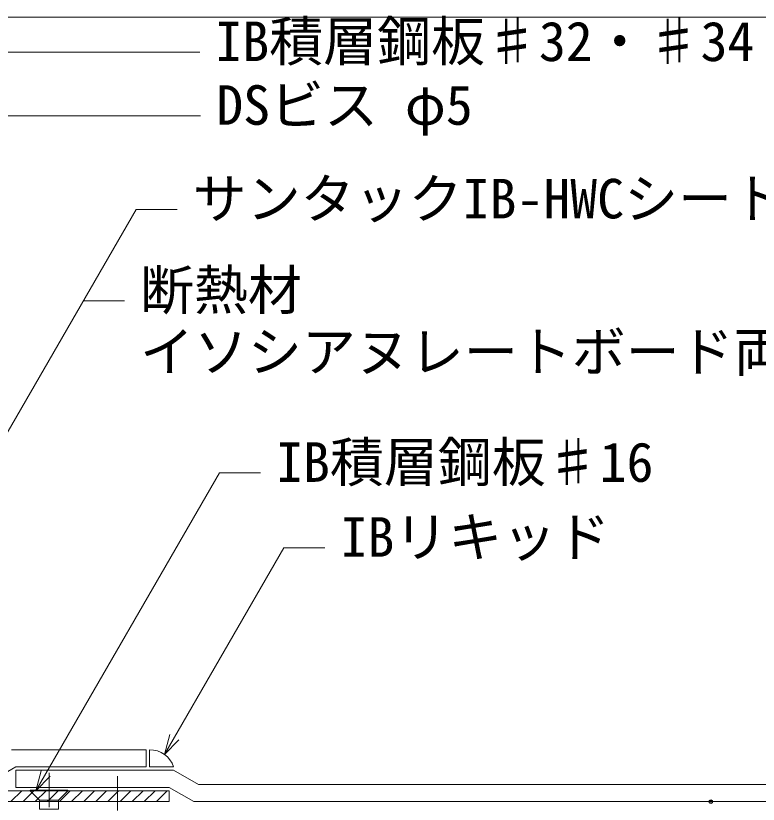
# Model space of a CAD drawing. Units: millimetres, scale not verified. Extents: x -840 to 840, y -594 to 594.
# Drawn here: x -274.5 to -57.9, y -147.2 to 82.9 of the extents above; entities that cross this region are included whole.
import ezdxf
from ezdxf.enums import TextEntityAlignment as Align

# ---------------------------------------------------------------- set-up
doc = ezdxf.new("R2010")
doc.units = ezdxf.units.MM
doc.header["$LTSCALE"] = 2
doc.header["$PDMODE"] = 32
doc.header["$PDSIZE"] = 1
doc.linetypes.add('CHAIN1', pattern=[8, 5, -1, 1, -1])
for name, color, linetype, lineweight in [('0-1_中心線', 2, 'CHAIN1', 9), ('0-6_タイトル文字', 5, 'Continuous', 9), ('0-B_IBリキッド', 7, 'Continuous', 9), ('0-C_部材(積層鋼板)', 4, 'Continuous', 9), ('0-D_基準線(IBｼｰﾄ)', 7, 'Continuous', 9), ('0-F_寸法線', 7, 'Continuous', 9), ('1-1_部材(ﾋﾞｽ類)', 7, 'Continuous', 9)]:
    doc.layers.add(name, color=color, linetype=linetype, lineweight=lineweight)
doc.layers.add('1-0_Defpoints', color=7, linetype='Continuous')
doc.styles.add('ＭＳ ゴシック', font='')
doc.styles.get('ＭＳ ゴシック').set_extended_font_data('MS Gothic')

msp = doc.modelspace()

# ---------------------------------------------------------------- linework, layer by layer
at = {"layer": '0-1_中心線'}
for p, q in [((-264.775, -138.034), (-264.775, -208.006)), ((-244.775, -139.039), (-244.775, -157.039))]:
    msp.add_line(p, q, dxfattribs=at)
at = {"layer": '0-B_IBリキッド'}
for p, q in [((-235.435, -136.288), (-235.435, -131.288)), ((-228.435, -136.288), (-235.435, -136.288))]:
    msp.add_line(p, q, dxfattribs=at)
msp.add_arc((-235.435, -138.688), 7.4, 18.92464, 90, dxfattribs=at)
at = {"layer": '0-C_部材(積層鋼板)'}
for p, q in [((-275.882, -146.454), (-272.715, -143.288)), ((-272.346, -146.454), (-269.18, -143.288)), ((-268.811, -146.454), (-265.644, -143.288)), ((-261.74, -146.454), (-258.573, -143.288)), ((-258.204, -146.454), (-255.038, -143.288)), ((-254.669, -146.454), (-251.502, -143.288)), ((-251.133, -146.454), (-247.967, -143.288)), ((-244.062, -146.454), (-240.896, -143.288)), ((-240.527, -146.454), (-237.36, -143.288)), ((-236.991, -146.454), (-233.824, -143.288)), ((-233.456, -146.454), (-230.289, -143.288)), ((-229.92, -146.454), (-229.775, -146.309))]:
    msp.add_line(p, q, dxfattribs=at)
at = {"layer": '0-C_部材(積層鋼板)', "color": 7}
msp.add_lwpolyline([(-281.425, -146.454), (-229.775, -146.454), (-229.775, -143.288), (-281.425, -143.288)], dxfattribs=at)
at = {"layer": '0-C_部材(積層鋼板)'}
for points in [[(-265.275, -146.454), (-264.775, -145.954), (-262.109, -143.288)], [(-247.598, -146.454), (-244.775, -143.631), (-244.431, -143.288)]]:
    msp.add_lwpolyline(points, dxfattribs=at)
at = {"layer": '0-D_基準線(IBｼｰﾄ)'}
for p, q in [((-283.96, -141.792), (-274.425, -136.288)), ((-236.435, -136.288), (-274.425, -136.288)), ((-228.435, -137.288), (-274.425, -137.288)), ((-274.425, -142.288), (-274.425, -137.288)), ((-228.435, -137.288), (-221.218, -141.454)), ((-229.775, -142.288), (-274.425, -142.288)), ((-229.775, -142.288), (-222.558, -146.454)), ((-221.218, -141.454), (135.513, -141.454)), ((-222.558, -146.454), (135.513, -146.454))]:
    msp.add_line(p, q, dxfattribs=at)
msp.add_lwpolyline([(-236.435, -136.288), (-236.435, -131.288), (-275.765, -131.288)], dxfattribs=at)
at = {"layer": '0-F_寸法線'}
for p, q in [((-293.315, 82.546), (89.78, 82.546)), ((-290.148, 72.312), (-232.806, 72.313)), ((-232.806, 72.313), (-220.806, 72.313)), ((-289.894, 53.712), (-232.552, 53.713)), ((-232.552, 53.713), (-220.552, 53.713)), ((-294.315, -68.719), (-239.403, 26.392)), ((-239.403, 26.392), (-227.403, 26.392)), ((-254.8, -0.276), (-242.8, -0.276)), ((-268.665, -143.288), (-215.097, -50.504)), ((-215.097, -50.504), (-203.097, -50.504)), ((-231.134, -132.666), (-196.319, -72.365)), ((-196.319, -72.365), (-184.319, -72.365))]:
    msp.add_line(p, q, dxfattribs=at)
for points in [[(-226.891, -128.423), (-231.134, -132.666), (-229.581, -126.871)], [(-264.423, -139.045), (-268.665, -143.288), (-267.112, -137.492)]]:
    msp.add_lwpolyline(points, dxfattribs=at)
at = {"layer": '1-0_Defpoints'}
msp.add_point((-71.743, -146.454), dxfattribs=at)
at = {"layer": '1-1_部材(ﾋﾞｽ類)'}
for p, q in [((-267.541, -146.035), (-270.288, -143.288)), ((-262.008, -146.035), (-259.261, -143.288))]:
    msp.add_line(p, q, dxfattribs=at)
for points in [[(-270.288, -143.288), (-259.261, -143.288), (-259.261, -143.127), (-270.288, -143.127)], [(-267.541, -148.622), (-267.541, -146.035), (-262.008, -146.035), (-262.008, -148.622)]]:
    msp.add_lwpolyline(points, close=True, dxfattribs=at)

# ---------------------------------------------------------------- texts
at = {"layer": '0-6_タイトル文字', "color": 7, "style": 'ＭＳ ゴシック'}
for s, p in [('IB積層鋼板♯32・♯34', (-216.265, 66.254)), ('DSビス φ5', (-216.011, 47.654)), ('サンタックIB-HWCシート t=1.5㎜以上', (-222.862, 20.334)), ('断熱材', (-238.259, -6.335)), ('イソシアヌレートボード両面アルミ面材付き', (-238.259, -24.335)), ('IB積層鋼板♯16', (-198.557, -56.563)), ('IBリキッド', (-179.779, -78.424))]:
    msp.add_text(s, height=11.54, dxfattribs=at).set_placement(p, align=Align.BOTTOM_LEFT)

doc.saveas('drawing.dxf')
